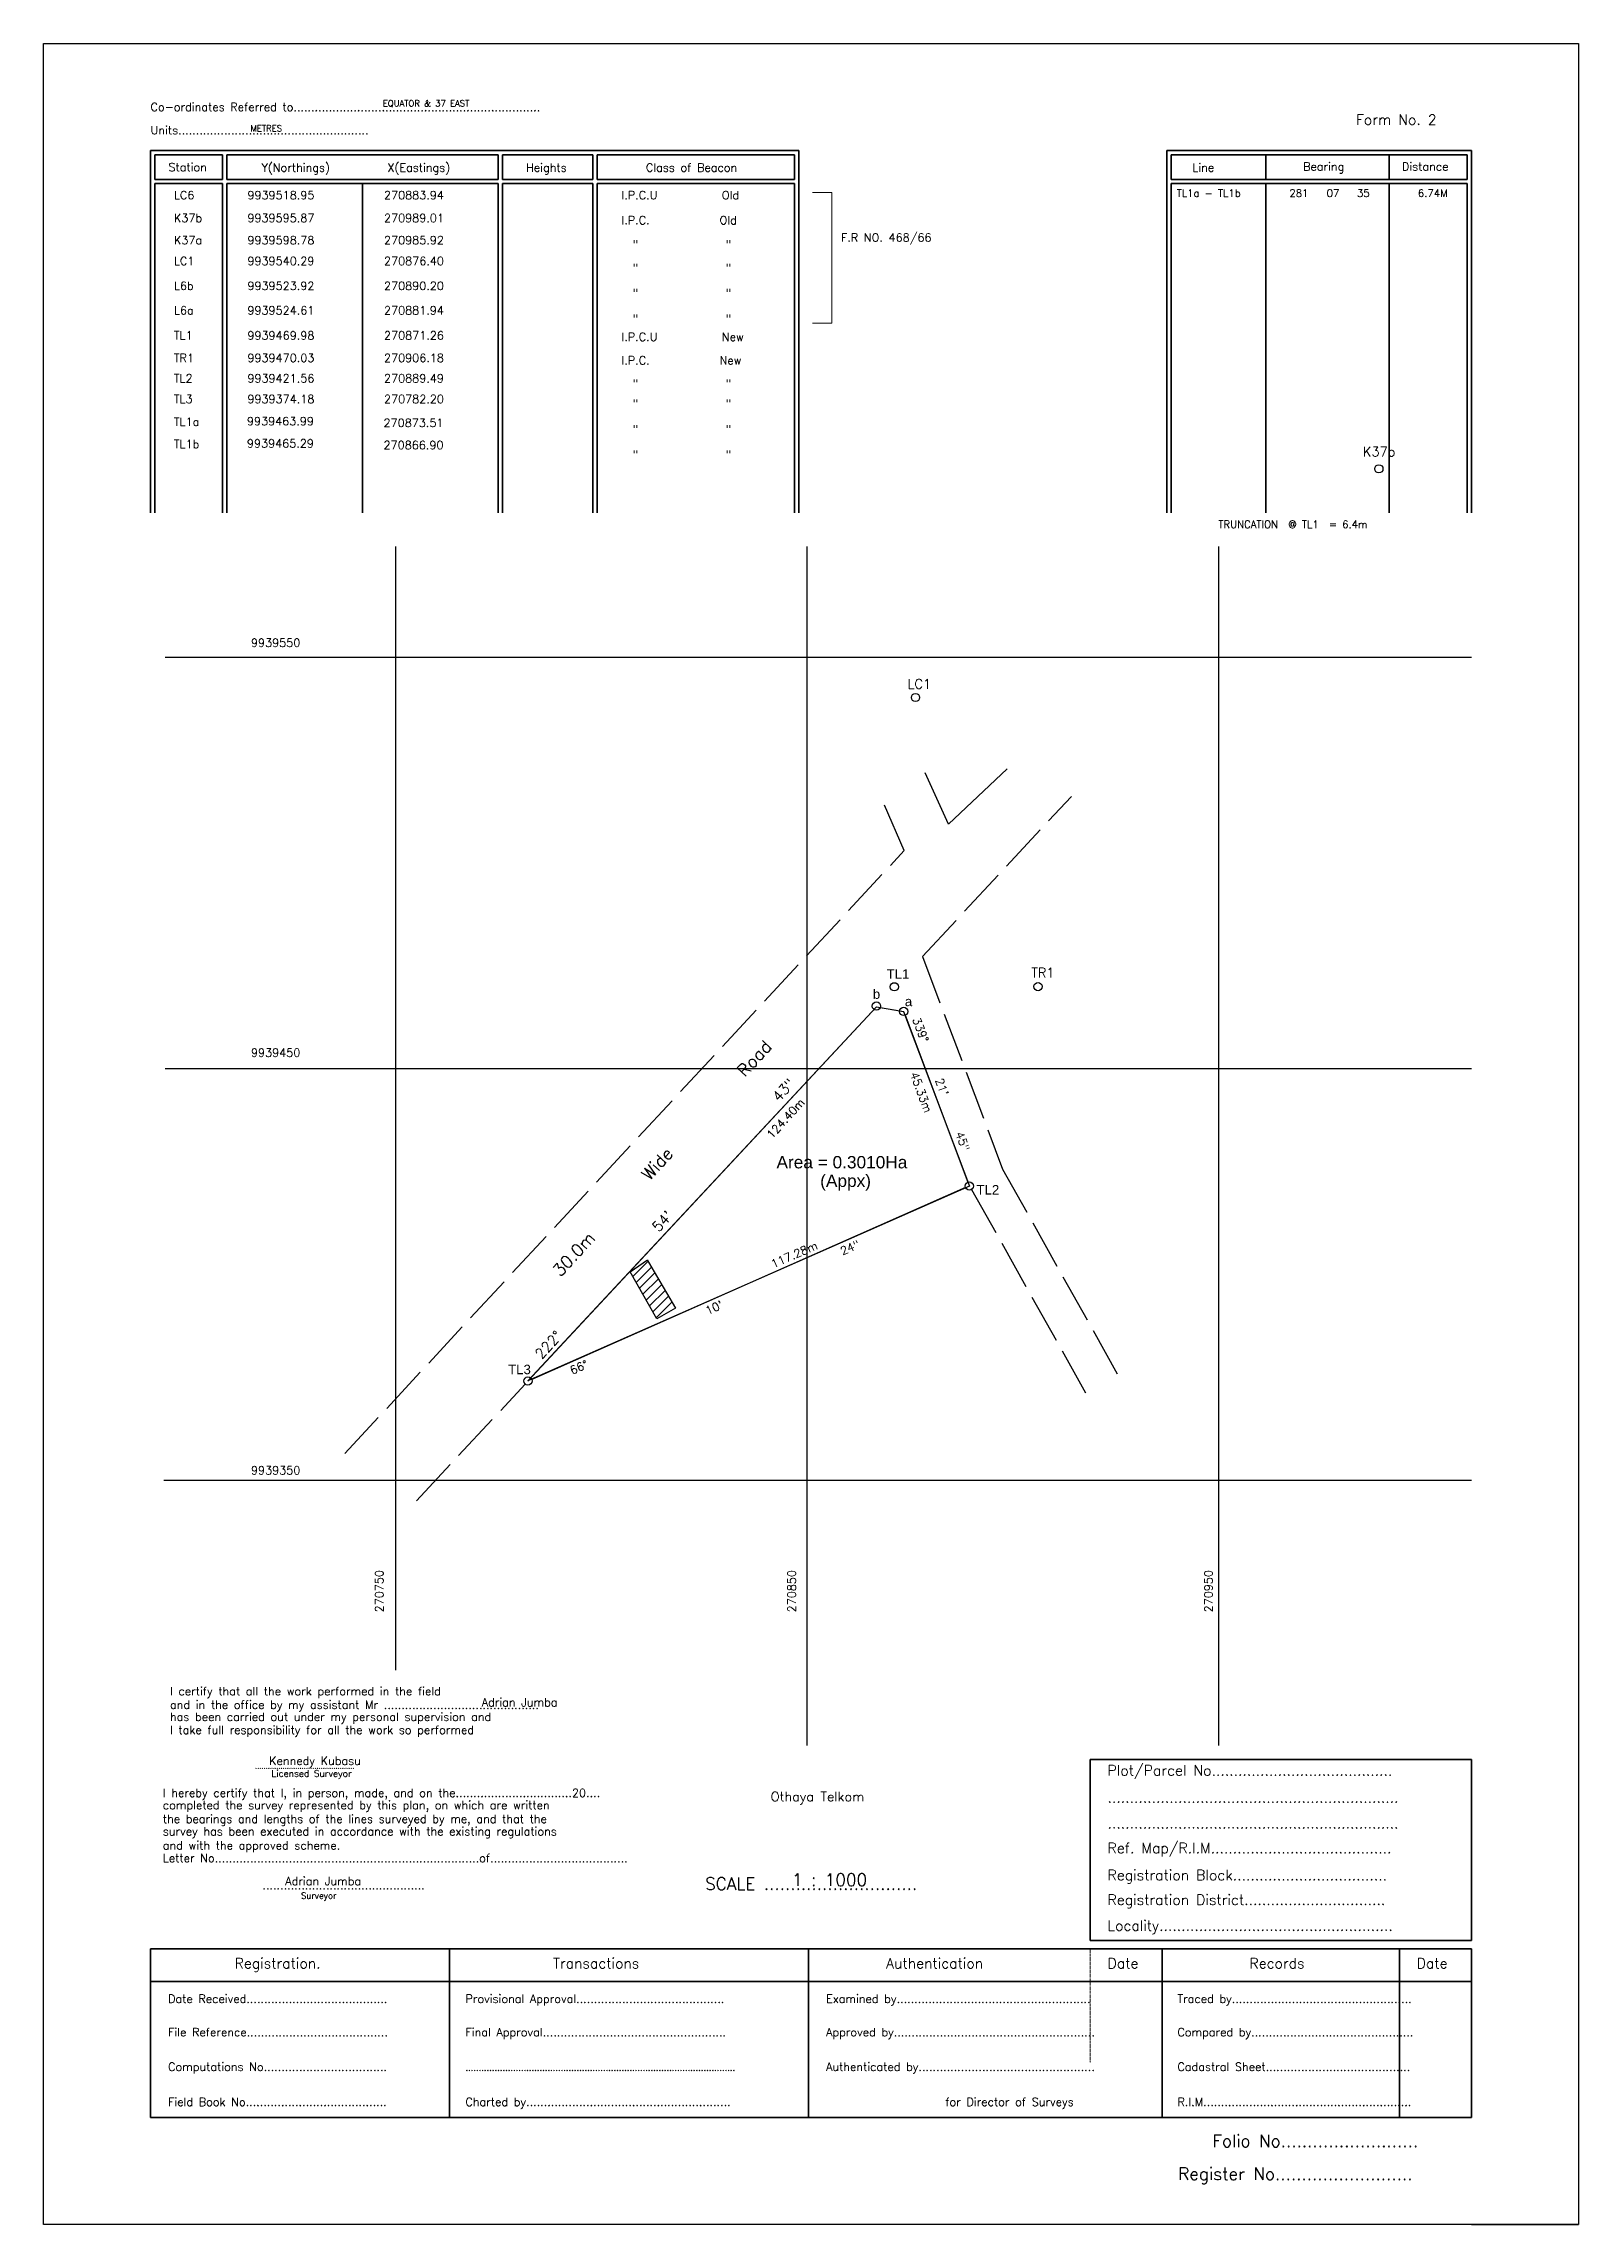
# Model space of a CAD drawing. Header units: metres. Extents: x 270664 to 271037, y 9939169 to 9939699.
import ezdxf

# ---------------------------------------------------------------- set-up
doc = ezdxf.new("R2010")
doc.units = ezdxf.units.M
doc.linetypes.add('ACAD_ISO02W100', pattern=[15, 12, -3])
doc.linetypes.add('HIDDEN2', pattern=[0.1875, 0.125, -0.0625])
for name, color, linetype in [('Area 1', 7, 'Continuous'), ('boundary', 7, 'Continuous'), ('Grid', 170, 'Continuous'), ('length', 7, 'Continuous'), ('Licenced Surveyor', 7, 'Continuous')]:
    doc.layers.add(name, color=color, linetype=linetype)
doc.layers.add('cadastral boundary', color=7, linetype='Continuous', lineweight=20)
doc.layers.add('text', color=7, linetype='Continuous', lineweight=30)
doc.styles.add('5mm', font='simplex', dxfattribs={"height": 2.5})
doc.styles.add('DynamicDimensions', font='arial.ttf')
doc.styles.get("Standard").update_dxf_attribs({"font": 'simplex.shx'})

msp = doc.modelspace()

# ---------------------------------------------------------------- hatches: boundary and pattern name
h = msp.add_hatch()
h.set_pattern_fill('ANSI31', color=34, scale=0.5)
h.set_pattern_definition([(45, (0, -0.8862), (-1.12253201513, 1.12253201513), [])])
h.paths.add_polyline_path([(270813.55, 9939389.3), (270818.06, 9939391.9), (270811.54, 9939403.07), (270811.24, 9939403.6), (270808.84, 9939401.95), (270807.31, 9939400.3)])
h.paths.add_polyline_path([(270807.07, 9939400.73), (270807.31, 9939400.3), (270808.84, 9939401.95)])

# ---------------------------------------------------------------- linework, layer by layer
for p, q in [((270884.4, 9939509.54), (270878.77, 9939521.99)), ((270884.4, 9939509.54), (270898.71, 9939522.96)), ((270866.9, 9939465.1), (270873.52, 9939463.99)), ((270873.87, 9939463.05), (270889.13, 9939422.5)), ((270888.57, 9939421.16), (270783.13, 9939374.55)), ((270690.5, 9939169.2), (270664.5, 9939169.2)), ((271011.5, 9939169.2), (271037.5, 9939169.2))]:
    msp.add_line(p, q)
at = {"linetype": 'ACAD_ISO02W100'}
for p, q in [((270873.64, 9939503.1), (270867.96, 9939516.24)), ((270878.1, 9939477.34), (270914.27, 9939516.24)), ((270737.68, 9939356.52), (270873.64, 9939503.1)), ((270878.1, 9939477.34), (270897.56, 9939425.67)), ((270897.56, 9939425.67), (270925.58, 9939375.71)), ((270890.02, 9939420.72), (270917.73, 9939371.31)), ((270755.13, 9939345.07), (270781.54, 9939373.43))]:
    msp.add_line(p, q, dxfattribs=at)
at = {"color": 34, "flags": 128}
msp.add_lwpolyline([(270811.54, 9939403.07), (270818.06, 9939391.9), (270813.55, 9939389.3), (270807.07, 9939400.73), (270811.24, 9939403.6)], close=True, dxfattribs=at)
at = {"color": 5}
for centre in [(270989.01, 9939595.87), (270876.4, 9939540.29), (270906.17, 9939470.03)]:
    msp.add_circle(centre, 1, dxfattribs=at)
at = {"color": 1}
for centre in [(270871.26, 9939469.98), (270866.9, 9939465.29), (270873.51, 9939463.99), (270889.48, 9939421.56), (270782.2, 9939374.18)]:
    msp.add_circle(centre, 1, dxfattribs=at)
at = {"layer": 'Area 1', "flags": 128}
msp.add_lwpolyline([(270782.2, 9939374.18), (270866.9, 9939465.1), (270873.51, 9939463.99), (270889.48, 9939421.56), (270782.2, 9939374.18), (270782.2, 9939374.18)], dxfattribs=at)
at = {"layer": 'boundary'}
for p, q in [((270664.5, 9939699.2), (271037.5, 9939699.2)), ((270664.5, 9939169.2), (270664.5, 9939699.2)), ((271037.5, 9939699.2), (271037.5, 9939169.2)), ((271037.5, 9939169.2), (270664.5, 9939169.2))]:
    msp.add_line(p, q, dxfattribs=at)
at = {"layer": 'boundary', "color": 7, "linetype": 'Continuous', "lineweight": 35}
for p, q in [((270690.5, 9939673.2), (270848, 9939673.2)), ((270690.5, 9939585.2), (270690.5, 9939673.2)), ((270848, 9939585.2), (270848, 9939673.2)), ((270937.5, 9939673.2), (270937.5, 9939585.2)), ((270937.5, 9939673.2), (271011.5, 9939673.2)), ((271011.5, 9939673.2), (271011.5, 9939585.2)), ((270691.5, 9939672.2), (270708, 9939672.2)), ((270691.5, 9939666.2), (270691.5, 9939672.2)), ((270708, 9939666.2), (270708, 9939672.2)), ((270709, 9939666.2), (270709, 9939672.2)), ((270709, 9939672.2), (270775, 9939672.2)), ((270775, 9939666.2), (270775, 9939672.2)), ((270776, 9939666.2), (270776, 9939672.2)), ((270776, 9939672.2), (270798, 9939672.2)), ((270798, 9939666.2), (270798, 9939672.2)), ((270799, 9939666.2), (270799, 9939672.2)), ((270799, 9939672.2), (270847, 9939672.2)), ((270847, 9939666.2), (270847, 9939672.2)), ((270938.5, 9939672.2), (270938.5, 9939666.2)), ((270938.5, 9939672.2), (271010.5, 9939672.2)), ((270961.5, 9939672.2), (270961.5, 9939666.2)), ((270991.5, 9939672.2), (270991.5, 9939666.2)), ((271010.5, 9939672.2), (271010.5, 9939666.2)), ((270691.5, 9939666.2), (270708, 9939666.2)), ((270691.5, 9939665.2), (270708, 9939665.2)), ((270691.5, 9939585.2), (270691.5, 9939665.2)), ((270708, 9939585.2), (270708, 9939665.2)), ((270709, 9939666.2), (270775, 9939666.2)), ((270709, 9939665.2), (270775, 9939665.2)), ((270709, 9939585.2), (270709, 9939665.2)), ((270742, 9939585.2), (270742, 9939665.2)), ((270775, 9939585.2), (270775, 9939665.2)), ((270776, 9939666.2), (270798, 9939666.2)), ((270776, 9939665.2), (270798, 9939665.2)), ((270776, 9939585.2), (270776, 9939665.2)), ((270798, 9939585.2), (270798, 9939665.2)), ((270799, 9939666.2), (270847, 9939666.2)), ((270799, 9939665.2), (270847, 9939665.2)), ((270799, 9939585.2), (270799, 9939665.2)), ((270847, 9939585.2), (270847, 9939665.2)), ((270938.5, 9939666.2), (271010.5, 9939666.2)), ((270938.5, 9939665.2), (271010.5, 9939665.2)), ((270938.5, 9939665.2), (270938.5, 9939585.2)), ((270961.5, 9939665.2), (270961.5, 9939585.2)), ((270991.5, 9939665.2), (270991.5, 9939585.2)), ((271010.5, 9939665.2), (271010.5, 9939585.2)), ((271011.5, 9939282.2), (270918.86, 9939282.2)), ((270918.86, 9939282.2), (270918.86, 9939238.2)), ((271011.5, 9939282.2), (271011.5, 9939238.2)), ((270690.5, 9939195.2), (270690.5, 9939236.2)), ((271011.5, 9939236.2), (270690.5, 9939236.2)), ((270763.14, 9939195.2), (270763.14, 9939236.2)), ((270850.36, 9939236.2), (270850.36, 9939195.2)), ((271011.5, 9939238.2), (270918.86, 9939238.2)), ((270936.36, 9939236.2), (270936.36, 9939195.2)), ((270994, 9939236.2), (270994, 9939195.2)), ((271011.5, 9939236.2), (271011.5, 9939195.2)), ((271011.5, 9939228.2), (270690.5, 9939228.2)), ((271011.5, 9939195.2), (270690.5, 9939195.2))]:
    msp.add_line(p, q, dxfattribs=at).dxf.unprotected_set("ltscale", 0)
at = {"layer": 'cadastral boundary'}
for p, q in [((270851.35, 9939663.04), (270856.09, 9939663.04)), ((270856.09, 9939663.04), (270856.09, 9939631.29)), ((270851.35, 9939631.29), (270856.09, 9939631.29))]:
    msp.add_line(p, q, dxfattribs=at)
at = {"layer": 'Grid', "color": 5}
for p, q in [((270750, 9939576.95), (270750, 9939303.87)), ((270850, 9939576.95), (270850, 9939285.6)), ((270950, 9939576.95), (270950, 9939285.6)), ((271011.5, 9939550), (270694.01, 9939550)), ((271011.5, 9939450), (270694.01, 9939450)), ((271011.5, 9939350), (270693.74, 9939350))]:
    msp.add_line(p, q, dxfattribs=at)
at = {"layer": 'length'}
for p, q in [((270782.19, 9939374.17), (270866.9, 9939465.1)), ((270873.51, 9939463.99), (270889.49, 9939421.56)), ((270889.49, 9939421.56), (270782.21, 9939374.18))]:
    msp.add_line(p, q, dxfattribs=at)
at = {"layer": 'text', "color": 7, "linetype": 'HIDDEN2', "lineweight": 18}
msp.add_line((270918.86, 9939236.2), (270918.86, 9939208.51), dxfattribs=at)

# ---------------------------------------------------------------- texts
for s, p in [('K37b', (270985.14, 9939598.89)), ('LC1', (270874.46, 9939542.43)), ('TR1', (270904.56, 9939472.27))]:
    msp.add_text(s, height=2.3).set_placement(p)
at = {"color": 5, "style": '5mm'}
for s, p in [('9939550', (270714.89, 9939552.59, 131.09)), ('9939450', (270714.89, 9939452.96, 131.09)), ('9939350 ', (270714.89, 9939351.47, 131.09))]:
    msp.add_text(s, height=2, dxfattribs=at).set_placement(p)
at = {"style": 'DynamicDimensions'}
for s, height, p in [('TL1', 2.3, (270869.37, 9939471.93)), ('b', 2.3, (270866.02, 9939467.05)), ('a', 2.3, (270873.81, 9939465.27)), ('Area = 0.3010Ha', 3, (270842.61, 9939425.85)), ('(Appx)', 3, (270853.23, 9939421.33)), ('TL2', 2.3, (270891.21, 9939419.49)), ('TL3', 2.3, (270777.38, 9939375.83))]:
    msp.add_text(s, height=height, dxfattribs=at).set_placement(p)
for s, height, rotation, p in [('30.0m        Wide           Road', 3, 47.3051, (270790.1, 9939399.28)), ('45.33m', 2, 290.3057, (270875.07, 9939448.81)), ('124.40m', 2, 47.3051, (270841.49, 9939432.91)), ('117.28m', 2, 23.5889, (270841.85, 9939401.58))]:
    msp.add_text(s, height=height, rotation=rotation).set_placement(p)
at = {"color": 5, "style": '5mm'}
for s, p in [('270750', (270747.06, 9939317.95, 131.09)), ('270850', (270847.3, 9939317.95, 131.09)), ('270950', (270948.59, 9939317.95, 131.09))]:
    msp.add_text(s, height=2, rotation=90, dxfattribs=at).set_placement(p)
at = {"attachment_point": 1}
for s, insert, char_height, rotation in [('339%%D       21\'       45"', (270877.47, 9939462.77), 2, 290.6295), ('222%%D                    54\'                      43"', (270783.66, 9939381), 2.5, 47.3051), ('66%%D                       10\'                       24"', (270792.15, 9939377.53), 2, 23.8088)]:
    msp.add_mtext_dynamic_manual_height_columns(s, width=1524.2284, gutter_width=387.37, heights=[0], dxfattribs=dict(at, insert=insert, char_height=char_height, rotation=rotation))
at = {"layer": 'cadastral boundary', "style": '5mm'}
for s, height, p in [('EQUATOR & 37 EAST', 1.5, (270746.94, 9939683.92, 65.55)), ('METRES', 1.5, (270714.79, 9939677.88, 65.55)), ('LC6 ', 2, (270696.17, 9939661.38, 131.09)), ('9939518.95 ', 2, (270714.02, 9939661.38, 131.09)), ('270883.94 ', 2, (270747.22, 9939661.38, 131.09)), ('I.P.C.U          Old ', 2, (270804.93, 9939661.38, 131.09)), ('TL1a - TL1b', 1.8, (270939.87, 9939661.95, 65.55)), ('281   07   35  ', 1.8, (270967.26, 9939661.95, 65.55)), ('6.74M', 1.8, (270998.49, 9939661.95, 65.55)), ('K37b ', 2, (270696.17, 9939655.82, 131.09)), ('9939595.87 ', 2, (270714.02, 9939655.82, 131.09)), ('270989.01 ', 2, (270747.22, 9939655.82, 131.09)), ('I.P.C.           Old', 2, (270804.93, 9939655.28, 131.09)), ('K37a ', 2, (270696.17, 9939650.43, 131.09)), ('9939598.78 ', 2, (270714.02, 9939650.43, 131.09)), ('270985.92 ', 2, (270747.22, 9939650.43, 131.09)), ('F.R NO. 468/66', 2, (270858.27, 9939651.07, 131.09)), ('LC1 ', 2, (270696.17, 9939645.38, 131.09)), ('9939540.29 ', 2, (270714.02, 9939645.38, 131.09)), ('270876.40 ', 2, (270747.22, 9939645.38, 131.09)), ('  "              "', 2, (270804.93, 9939649.41, 131.09)), ('L6b ', 2, (270696.17, 9939639.33, 131.09)), ('9939523.92 ', 2, (270714.02, 9939639.33, 131.09)), ('270890.20 ', 2, (270747.22, 9939639.33, 131.09)), ('  "              "', 2, (270804.93, 9939643.72, 131.09)), ('  "              "', 2, (270804.93, 9939637.57, 131.09)), ('L6a ', 2, (270696.17, 9939633.37, 131.09)), ('9939524.61 ', 2, (270714.02, 9939633.37, 131.09)), ('270881.94 ', 2, (270747.22, 9939633.37, 131.09)), ('  "              "', 2, (270804.93, 9939631.34, 131.09)), ('TL1 ', 2, (270696.17, 9939627.28, 131.09)), ('9939469.98 ', 2, (270714.02, 9939627.28, 131.09)), ('270871.26 ', 2, (270747.22, 9939627.28, 131.09)), ('I.P.C.U          New', 2, (270804.93, 9939626.92, 131.09)), ('TR1 ', 2, (270696.17, 9939621.81, 131.09)), ('9939470.03 ', 2, (270714.02, 9939621.81, 131.09)), ('270906.18 ', 2, (270747.22, 9939621.81, 131.09)), ('I.P.C.           New', 2, (270804.93, 9939621.22, 131.09)), ('TL2 ', 2, (270696.17, 9939616.86, 131.09)), ('9939421.56 ', 2, (270714.02, 9939616.86, 131.09)), ('270889.49 ', 2, (270747.22, 9939616.86, 131.09)), ('  "              "', 2, (270804.93, 9939615.58, 131.09)), ('TL3 ', 2, (270696.17, 9939611.83, 131.09)), ('9939374.18 ', 2, (270714.02, 9939611.83, 131.09)), ('270782.20 ', 2, (270747.22, 9939611.83, 131.09)), ('  "              "', 2, (270804.93, 9939610.71, 131.09)), ('TL1a ', 2, (270696.17, 9939606.29, 131.09)), ('9939463.99 ', 2, (270713.91, 9939606.45, 131.09)), ('270873.51 ', 2, (270747.11, 9939606.04, 131.09)), ('  "              "', 2, (270804.93, 9939604.47, 131.09)), ('TL1b ', 2, (270696.17, 9939600.88, 131.09)), ('9939465.29 ', 2, (270713.91, 9939601.04, 131.09)), ('270866.90 ', 2, (270747.11, 9939600.63, 131.09)), ('  "              "', 2, (270804.93, 9939598.34, 131.09)), ('TRUNCATION  @ TL1  = 6.4m', 1.8, (270950, 9939581.47, 65.55)), ('1 : 1000', 3, (270846.38, 9939251.46, 131.09))]:
    msp.add_text(s, height=height, dxfattribs=at).set_placement(p)
at = {"layer": 'Licenced Surveyor', "color": 7, "linetype": 'Continuous', "lineweight": 25, "ltscale": 1.5}
msp.add_text('Kennedy Kubasu', height=2, dxfattribs=at).set_placement((270719.31, 9939280.88))
at = {"layer": 'text', "color": 7, "linetype": 'Continuous', "lineweight": 40}
for s, height, p in [('Co-ordinates Referred to......................................................................', 2, (270690.49, 9939682.81)), ('Units......................................................', 2, (270690.49, 9939677.16)), ('Form No. 2', 2.5, (270983.44, 9939679.47)), ('Station          ', 2, (270694.84, 9939668.17)), ('Y(Northings)', 2, (270717.46, 9939668.07)), ('X(Eastings)', 2, (270748.05, 9939668.07)), ('Heights', 2, (270781.76, 9939668.07)), ('Class of Beacon', 2, (270810.88, 9939668.07)), ('Line', 2, (270943.66, 9939668.08)), ('Bearing', 2, (270970.58, 9939668.33)), ('Distance', 2, (270994.62, 9939668.33)), ('Plot/Parcel No.........................................', 2.5, (270923.07, 9939278.29)), ('..................................................................', 2.5, (270923.07, 9939271.71)), ('..................................................................', 2.5, (270923.07, 9939265.43)), ('Ref. Map/R.I.M.........................................', 2.5, (270923.07, 9939259.42)), ('Registration Block...................................', 2.5, (270923.07, 9939252.85)), ('SCALE .............................', 3, (270825.26, 9939250.5)), ('Registration District................................', 2.5, (270923.07, 9939246.85)), ('Locality.....................................................', 2.5, (270923.07, 9939240.56)), ('Registration.', 2.5, (270710.91, 9939231.41)), ('Transactions', 2.5, (270788.27, 9939231.41)), ('Authentication', 2.5, (270869.26, 9939231.41)), ('Date', 2.5, (270923.07, 9939231.41)), ('Records', 2.5, (270957.55, 9939231.41)), ('Date', 2.5, (270998.19, 9939231.41)), ('Folio No..........................', 3, (270948.56, 9939188)), ('Register No..........................', 3, (270940.24, 9939179.99))]:
    msp.add_text(s, height=height, dxfattribs=at).set_placement(p)
at = {"layer": 'text', "color": 7, "linetype": 'Continuous', "lineweight": 25, "ltscale": 1.5}
for s, height, p in [('I certify that all the work performed in the field', 2, (270695.21, 9939297.79)), ('Adrian Jumba', 2, (270770.97, 9939295.09)), ('and in the office by my assistant Mr ............................................', 2, (270695.21, 9939294.5)), ('has been carried out under my personal supervision and', 2, (270695.21, 9939291.55)), ('I take full responsibility for all the work so performed', 2, (270695.21, 9939288.37)), ('...............................................', 1.2, (270715.88, 9939279.98)), ('Licensed Surveyor', 1.6, (270719.88, 9939277.99)), ('completed the survey represented by this plan, on which are written', 2, (270693.47, 9939270.11)), ('I hereby certify that I, in person, made, and on the.................................20....', 2, (270693.47, 9939273.07)), ('Othaya Telkom ', 2.3, (270841.19, 9939272.02)), ('the bearings and lengths of the lines surveyed by me, and that the', 2, (270693.47, 9939266.74)), ('survey has been executed in accordance with the existing regulations ', 2, (270693.47, 9939263.73)), ('and with the approved scheme.', 2, (270693.47, 9939260.31)), ('Letter No...........................................................................of.......................................', 2, (270693.47, 9939257.24)), ('..............................................', 2, (270717.68, 9939250.65)), ('Adrian Jumba', 2, (270723.23, 9939251.63)), ('Surveyor', 1.5, (270727.06, 9939248.35))]:
    msp.add_text(s, height=height, dxfattribs=at).set_placement(p)
at = {"layer": 'text', "color": 7, "linetype": 'Continuous', "lineweight": 30}
for s, height, p in [('Date Received........................................', 2, (270694.74, 9939223.04)), ('Provisional Approval..........................................', 2, (270767.01, 9939223.04)), ('Examined by.......................................................', 2, (270854.65, 9939223.04)), ('Traced by...................................................', 2, (270940.06, 9939223.04)), ('File Reference........................................', 2, (270694.74, 9939214.92)), ('Final Approval....................................................', 2, (270767.01, 9939214.92)), ('Approved by.........................................................', 2, (270854.65, 9939214.92)), ('Compared by..............................................', 2, (270940.06, 9939214.92)), ('Computations No...................................', 2, (270694.74, 9939206.51)), ('......................................................................................................', 1.5, (270767.01, 9939206.51)), ('Authenticated by..................................................', 2, (270854.65, 9939206.51)), ('Cadastral Sheet.........................................', 2, (270940.06, 9939206.51)), ('Field Book No........................................', 2, (270694.74, 9939197.96)), ('Charted by..........................................................', 2, (270767.01, 9939197.96)), ('for Director of Surveys', 2, (270883.63, 9939197.96)), ('R.I.M...........................................................', 2, (270940.06, 9939197.96))]:
    msp.add_text(s, height=height, dxfattribs=at).set_placement(p)

doc.saveas('drawing.dxf')
